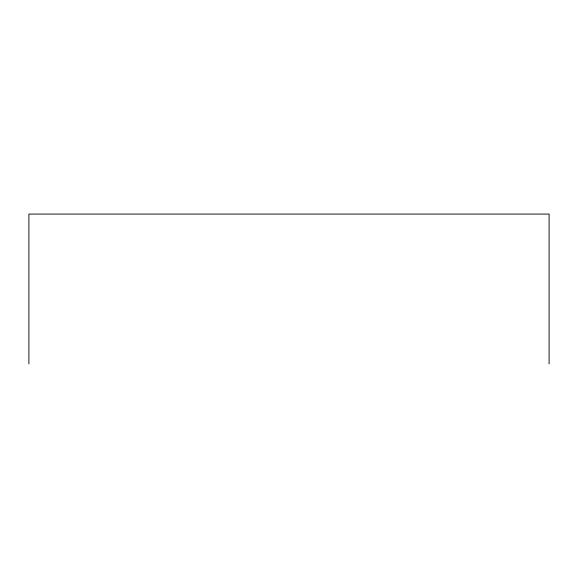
<?xml version="1.0" encoding="UTF-8"?>
<svg xmlns="http://www.w3.org/2000/svg" width="578" height="578" viewBox="0 0 578 578"><rect width="100%" height="100%" fill="white"/><g stroke="black" fill="none" stroke-linecap="round" stroke-linejoin="round"><path stroke-width="0.87" d="M549.1 363.93L549.1 214.07L28.9 214.07L28.9 363.93"/></g></svg>
